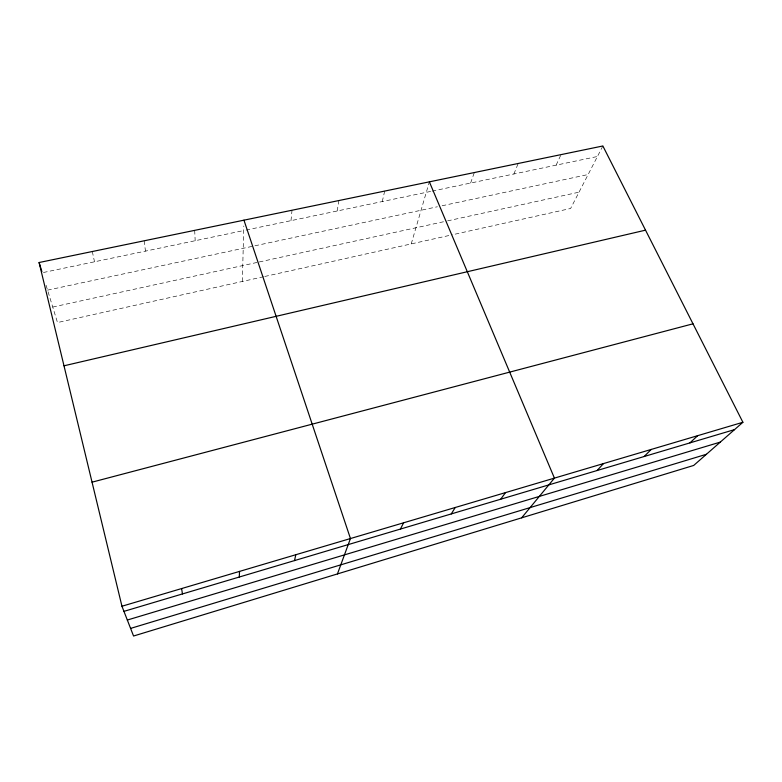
<?xml version="1.0" encoding="UTF-8"?>
<svg xmlns="http://www.w3.org/2000/svg" width="782" height="782" viewBox="0 0 782 782"><rect width="100%" height="100%" fill="white"/><g stroke="black" fill="none" stroke-linecap="round" stroke-linejoin="round"><path stroke-width="0.59" stroke-dasharray="3.91 2.93" d="M242.342 281.452L243.798 225.949M290.992 220.651L292.018 210.241M337.179 210.984L338.909 200.544M382.271 201.551L384.685 191.082M411.224 243.916L429.367 181.844M470.617 183.047L474.312 172.558M513.882 173.995L518.183 163.487M556.139 165.149L561.017 154.631M602.863 145.98L570.616 208.481L453.58 234.502M263.573 276.74L57.487 322.546L45.786 284.335M264.746 276.476L452.387 234.766M52.736 307.043L258.08 262.224M259.262 261.97L446.385 221.13M447.558 220.876L579.032 192.177M47.565 290.142L437.421 206.761M442.094 205.764L588.132 174.523M43.421 272.488L243.681 230.563M246.047 230.064L430.97 191.355M432.133 191.111L597.438 156.498M92.305 251.521L94.514 261.794M144.142 240.807L145.481 251.12M194.679 230.358L195.187 240.709"/><path stroke-width="1.17" d="M239.292 577.028L239.536 571.398M294.531 560.586L295.792 554.731M337.443 573.929L350.453 538.544L243.955 220.172M400.443 529.062L403.58 522.796M451.253 513.94L455.251 507.489M500.695 499.219L505.514 492.601M521.633 517.84L554.428 478.115L429.367 181.844M597.135 470.51L603.479 463.579M644.153 456.512L651.201 449.445M689.939 442.886L697.661 435.682M742.9 422.28L693.693 465.446L133.556 636.02L121.953 606.236L39.1 262.517L602.863 145.98L742.9 422.28L121.953 606.236M130.594 628.405L706.429 454.274M127.329 620.038L720.3 442.104M123.947 611.358L734.542 429.611M92.041 482.171L692.999 323.816M63.997 365.8L645.521 230.162M39.1 262.517L41.886 271.598M181.61 588.563L182.46 593.949"/></g></svg>
